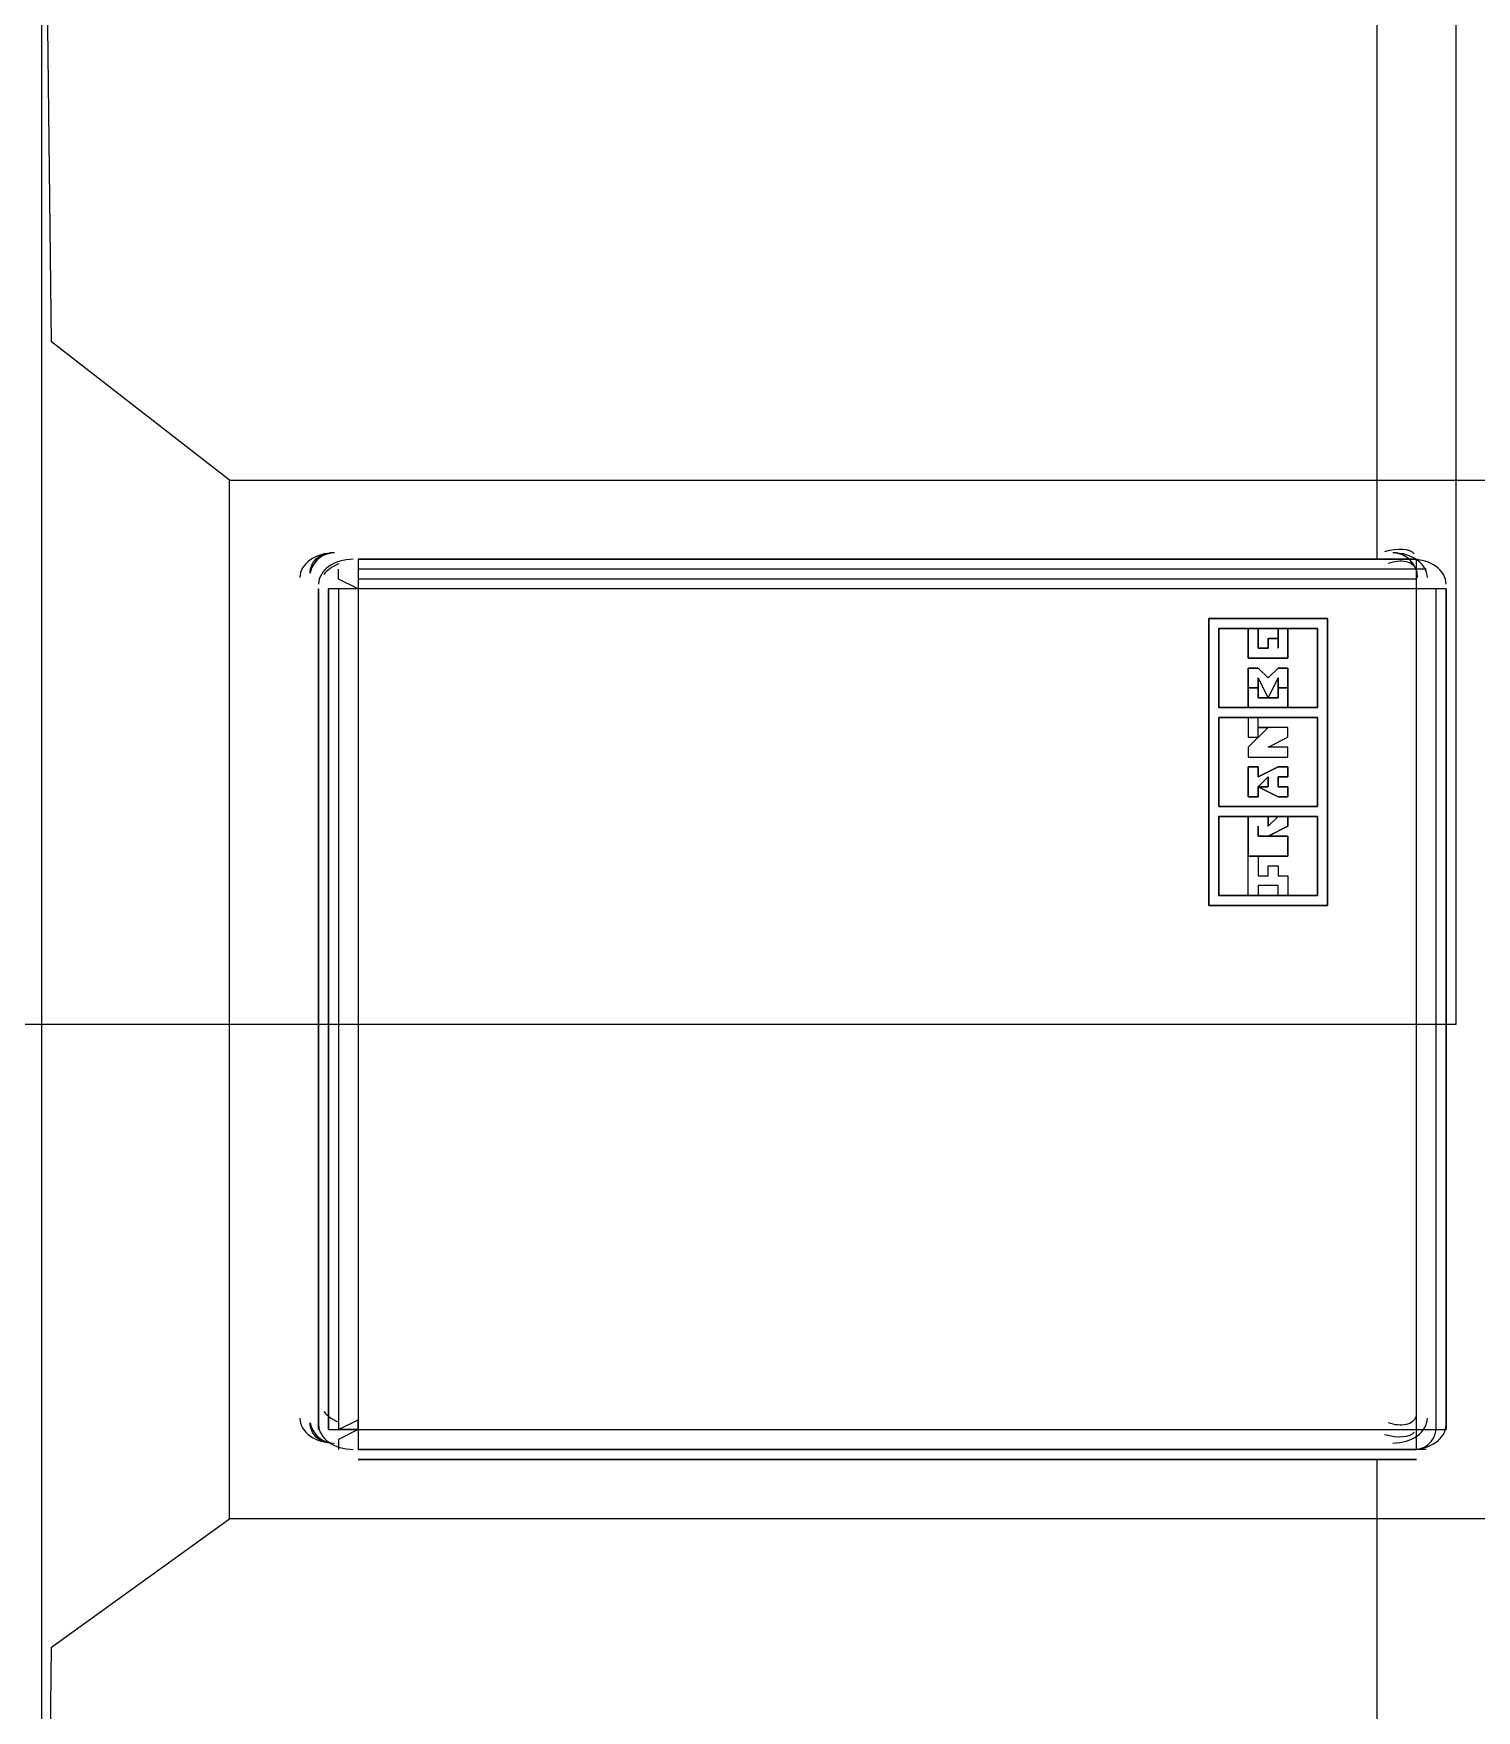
# Model space of a CAD drawing. Header units: millimetres. Extents: x -5841 to 140562, y 1006 to 102310.
# Drawn here: x 97215.7 to 97370.1, y 16276.1 to 16455.5 of the extents above; entities that cross this region are included whole.
import ezdxf

# ---------------------------------------------------------------- set-up
doc = ezdxf.new("R2010")
doc.units = ezdxf.units.MM
doc.header["$LTSCALE"] = 10
doc.layers.add('PDF18_1-EeAa_3D-01', color=7, linetype='Continuous')
doc.layers.add('PDF18_1-Electrical_App-01', color=7, linetype='Continuous')

msp = doc.modelspace()

# ---------------------------------------------------------------- linework, layer by layer
at = {"layer": 'PDF18_1-EeAa_3D-01', "lineweight": 25}
for points in [[(97236.68, 16407.76), (97217.63, 16422.57), (97216.57, 16511.47), (97506.55, 16511.47)], [(97359.44, 16302.98), (97363.67, 16302.98), (97250.44, 16302.98), (97359.44, 16302.98), (97359.44, 16191.86), (97216.57, 16191.86), (97216.57, 16510.41), (97359.44, 16510.41), (97359.44, 16399.29), (97250.44, 16399.29), (97250.44, 16398.23), (97250.44, 16396.12), (97248.32, 16396.12), (97247.26, 16396.12)], [(97217.63, 16422.57), (97217.63, 16422.57)], [(97236.68, 16407.76), (97236.68, 16407.76)], [(97250.44, 16399.29), (97363.67, 16399.29), (97359.44, 16399.29)], [(97250.44, 16399.29), (97250.44, 16399.29)], [(97363.67, 16399.29), (97250.44, 16399.29), (97363.67, 16399.29)], [(97250.44, 16399.29), (97250.44, 16399.29)], [(97250.44, 16399.29), (97250.44, 16399.29)], [(97250.44, 16399.29), (97250.44, 16399.29)], [(97359.44, 16399.29), (97359.44, 16399.29)], [(97363.67, 16399.29), (97363.67, 16399.29)], [(97363.67, 16399.29), (97363.67, 16399.29)], [(97366.85, 16396.12), (97365.79, 16396.12), (97363.67, 16396.12), (97363.67, 16398.23), (97363.67, 16399.29)], [(97363.67, 16399.29), (97363.67, 16399.29)], [(97363.67, 16399.29), (97363.67, 16399.29)], [(97363.67, 16399.29), (97363.67, 16399.29)], [(97247.26, 16398.23), (97247.26, 16398.23)], [(97250.44, 16396.12), (97248.32, 16397.17), (97248.32, 16398.23)], [(97248.32, 16398.23), (97248.32, 16398.23)], [(97248.32, 16396.12), (97248.32, 16306.16), (97250.44, 16306.16), (97363.67, 16306.16), (97363.67, 16397.17), (97250.44, 16397.17), (97250.44, 16306.16), (97250.44, 16307.22), (97250.44, 16306.16), (97363.67, 16306.16), (97363.67, 16397.17), (97250.44, 16397.17), (97250.44, 16306.16), (97248.32, 16306.16), (97250.44, 16307.22)], [(97364.73, 16398.23), (97363.67, 16398.23), (97250.44, 16398.23)], [(97250.44, 16397.17), (97250.44, 16397.17)], [(97250.44, 16397.17), (97250.44, 16397.17)], [(97363.67, 16397.17), (97363.67, 16397.17)], [(97363.67, 16397.17), (97363.67, 16397.17)], [(97365.79, 16398.23), (97365.79, 16398.23)], [(97365.79, 16398.23), (97365.79, 16398.23)], [(97246.2, 16396.12), (97246.2, 16396.12)], [(97247.26, 16306.16), (97247.26, 16396.12), (97247.26, 16306.16)], [(97247.26, 16396.12), (97247.26, 16396.12)], [(97247.26, 16396.12), (97247.26, 16396.12)], [(97250.44, 16396.12), (97250.44, 16396.12)], [(97363.67, 16396.12), (97363.67, 16396.12)], [(97366.85, 16396.12), (97366.85, 16396.12)], [(97366.85, 16306.16), (97366.85, 16396.12), (97366.85, 16306.16)], [(97366.85, 16396.12), (97366.85, 16396.12)], [(97366.85, 16396.12), (97366.85, 16396.12)], [(97366.85, 16396.12), (97366.85, 16396.12)], [(97341.45, 16392.94), (97354.15, 16392.94), (97341.45, 16392.94)], [(97341.45, 16362.25), (97341.45, 16392.94), (97341.45, 16362.25)], [(97341.45, 16392.94), (97341.45, 16392.94)], [(97341.45, 16392.94), (97341.45, 16392.94)], [(97342.51, 16391.88), (97342.51, 16383.42), (97342.51, 16391.88)], [(97342.51, 16391.88), (97353.09, 16391.88), (97342.51, 16391.88)], [(97342.51, 16391.88), (97342.51, 16391.88)], [(97342.51, 16391.88), (97342.51, 16391.88)], [(97345.68, 16391.88), (97345.68, 16391.88)], [(97345.68, 16391.88), (97345.68, 16391.88)], [(97345.68, 16391.88), (97345.68, 16391.88)], [(97346.74, 16391.88), (97346.74, 16391.88)], [(97346.74, 16391.88), (97346.74, 16391.88)], [(97346.74, 16391.88), (97346.74, 16391.88)], [(97348.86, 16391.88), (97348.86, 16391.88)], [(97348.86, 16391.88), (97348.86, 16391.88)], [(97348.86, 16391.88), (97348.86, 16391.88)], [(97349.92, 16391.88), (97349.92, 16391.88)], [(97349.92, 16391.88), (97349.92, 16391.88)], [(97349.92, 16391.88), (97349.92, 16391.88)], [(97353.09, 16383.42), (97353.09, 16391.88), (97353.09, 16383.42)], [(97353.09, 16391.88), (97353.09, 16391.88)], [(97353.09, 16391.88), (97353.09, 16391.88)], [(97354.15, 16362.25), (97354.15, 16392.94), (97354.15, 16362.25)], [(97354.15, 16392.94), (97354.15, 16392.94)], [(97354.15, 16392.94), (97354.15, 16392.94)], [(97346.74, 16390.82), (97346.74, 16390.82)], [(97346.74, 16390.82), (97346.74, 16390.82)], [(97346.74, 16390.82), (97346.74, 16390.82)], [(97347.8, 16390.82), (97347.8, 16390.82)], [(97347.8, 16390.82), (97347.8, 16390.82)], [(97347.8, 16390.82), (97347.8, 16390.82)], [(97348.86, 16390.82), (97348.86, 16390.82)], [(97348.86, 16390.82), (97348.86, 16390.82)], [(97348.86, 16390.82), (97348.86, 16390.82)], [(97348.86, 16390.82), (97348.86, 16390.82)], [(97348.86, 16390.82), (97348.86, 16390.82)], [(97348.86, 16390.82), (97348.86, 16390.82)], [(97345.68, 16388.71), (97345.68, 16388.71)], [(97345.68, 16388.71), (97345.68, 16388.71)], [(97345.68, 16388.71), (97345.68, 16388.71)], [(97346.74, 16389.77), (97346.74, 16389.77)], [(97346.74, 16389.77), (97346.74, 16389.77)], [(97346.74, 16389.77), (97346.74, 16389.77)], [(97346.74, 16388.71), (97346.74, 16388.71)], [(97346.74, 16388.71), (97346.74, 16388.71)], [(97346.74, 16388.71), (97346.74, 16388.71)], [(97347.8, 16389.77), (97347.8, 16389.77)], [(97347.8, 16389.77), (97347.8, 16389.77)], [(97347.8, 16389.77), (97347.8, 16389.77)], [(97348.86, 16389.77), (97348.86, 16389.77)], [(97348.86, 16389.77), (97348.86, 16389.77)], [(97348.86, 16389.77), (97348.86, 16389.77)], [(97348.86, 16388.71), (97348.86, 16388.71)], [(97348.86, 16388.71), (97348.86, 16388.71)], [(97348.86, 16388.71), (97348.86, 16388.71)], [(97349.92, 16388.71), (97349.92, 16388.71)], [(97349.92, 16388.71), (97349.92, 16388.71)], [(97349.92, 16388.71), (97349.92, 16388.71)], [(97345.68, 16387.65), (97345.68, 16387.65)], [(97345.68, 16387.65), (97345.68, 16387.65)], [(97345.68, 16387.65), (97345.68, 16387.65)], [(97346.74, 16387.65), (97346.74, 16387.65)], [(97346.74, 16387.65), (97346.74, 16387.65)], [(97346.74, 16387.65), (97346.74, 16387.65)], [(97346.74, 16386.59), (97346.74, 16386.59)], [(97346.74, 16386.59), (97346.74, 16386.59)], [(97346.74, 16386.59), (97346.74, 16386.59)], [(97347.8, 16386.59), (97347.8, 16386.59)], [(97347.8, 16386.59), (97347.8, 16386.59)], [(97347.8, 16386.59), (97347.8, 16386.59)], [(97348.86, 16387.65), (97348.86, 16387.65)], [(97348.86, 16387.65), (97348.86, 16387.65)], [(97348.86, 16387.65), (97348.86, 16387.65)], [(97348.86, 16387.65), (97348.86, 16387.65)], [(97348.86, 16386.59), (97348.86, 16386.59)], [(97348.86, 16386.59), (97348.86, 16386.59)], [(97348.86, 16386.59), (97348.86, 16386.59)], [(97349.92, 16387.65), (97349.92, 16387.65)], [(97349.92, 16387.65), (97349.92, 16387.65)], [(97349.92, 16387.65), (97349.92, 16387.65)], [(97345.68, 16385.53), (97345.68, 16385.53)], [(97345.68, 16385.53), (97345.68, 16385.53)], [(97345.68, 16385.53), (97345.68, 16385.53)], [(97345.68, 16385.53), (97345.68, 16385.53)], [(97345.68, 16385.53), (97345.68, 16385.53)], [(97345.68, 16385.53), (97345.68, 16385.53)], [(97346.74, 16385.53), (97346.74, 16385.53)], [(97346.74, 16385.53), (97346.74, 16385.53)], [(97346.74, 16385.53), (97346.74, 16385.53)], [(97346.74, 16385.53), (97346.74, 16385.53)], [(97346.74, 16385.53), (97346.74, 16385.53)], [(97346.74, 16385.53), (97346.74, 16385.53)], [(97346.74, 16384.47), (97346.74, 16384.47)], [(97346.74, 16384.47), (97346.74, 16384.47)], [(97346.74, 16384.47), (97346.74, 16384.47)], [(97347.8, 16384.47), (97347.8, 16384.47)], [(97347.8, 16384.47), (97347.8, 16384.47)], [(97347.8, 16384.47), (97347.8, 16384.47)], [(97347.8, 16384.47), (97347.8, 16384.47)], [(97347.8, 16384.47), (97347.8, 16384.47)], [(97347.8, 16384.47), (97347.8, 16384.47)], [(97348.86, 16385.53), (97348.86, 16385.53)], [(97348.86, 16385.53), (97348.86, 16385.53)], [(97348.86, 16385.53), (97348.86, 16385.53)], [(97348.86, 16385.53), (97348.86, 16385.53)], [(97348.86, 16385.53), (97348.86, 16385.53)], [(97348.86, 16385.53), (97348.86, 16385.53)], [(97348.86, 16384.47), (97348.86, 16384.47)], [(97348.86, 16384.47), (97348.86, 16384.47)], [(97348.86, 16384.47), (97348.86, 16384.47)], [(97349.92, 16385.53), (97349.92, 16385.53)], [(97349.92, 16385.53), (97349.92, 16385.53)], [(97349.92, 16385.53), (97349.92, 16385.53)], [(97349.92, 16385.53), (97349.92, 16385.53)], [(97349.92, 16385.53), (97349.92, 16385.53)], [(97349.92, 16385.53), (97349.92, 16385.53)], [(97353.09, 16383.42), (97342.51, 16383.42), (97353.09, 16383.42)], [(97342.51, 16383.42), (97342.51, 16383.42)], [(97342.51, 16383.42), (97342.51, 16383.42)], [(97345.68, 16383.42), (97345.68, 16383.42)], [(97345.68, 16383.42), (97345.68, 16383.42)], [(97345.68, 16383.42), (97345.68, 16383.42)], [(97346.74, 16383.42), (97346.74, 16383.42)], [(97346.74, 16383.42), (97346.74, 16383.42)], [(97346.74, 16383.42), (97346.74, 16383.42)], [(97348.86, 16383.42), (97348.86, 16383.42)], [(97348.86, 16383.42), (97348.86, 16383.42)], [(97348.86, 16383.42), (97348.86, 16383.42)], [(97349.92, 16383.42), (97349.92, 16383.42)], [(97349.92, 16383.42), (97349.92, 16383.42)], [(97349.92, 16383.42), (97349.92, 16383.42)], [(97353.09, 16383.42), (97353.09, 16383.42)], [(97353.09, 16383.42), (97353.09, 16383.42)], [(97342.51, 16382.36), (97353.09, 16382.36), (97342.51, 16382.36)], [(97342.51, 16382.36), (97342.51, 16372.83), (97342.51, 16382.36)], [(97342.51, 16382.36), (97342.51, 16382.36)], [(97342.51, 16382.36), (97342.51, 16382.36)], [(97345.68, 16382.36), (97345.68, 16382.36)], [(97345.68, 16382.36), (97345.68, 16382.36)], [(97345.68, 16382.36), (97345.68, 16382.36)], [(97346.74, 16382.36), (97346.74, 16382.36)], [(97346.74, 16382.36), (97346.74, 16382.36)], [(97346.74, 16382.36), (97346.74, 16382.36)], [(97346.74, 16381.3), (97346.74, 16381.3)], [(97346.74, 16381.3), (97346.74, 16381.3)], [(97346.74, 16381.3), (97346.74, 16381.3)], [(97346.74, 16381.3), (97346.74, 16381.3)], [(97346.74, 16381.3), (97346.74, 16381.3)], [(97346.74, 16381.3), (97346.74, 16381.3)], [(97347.8, 16381.3), (97347.8, 16381.3)], [(97347.8, 16381.3), (97347.8, 16381.3)], [(97347.8, 16381.3), (97347.8, 16381.3)], [(97349.92, 16381.3), (97349.92, 16381.3)], [(97349.92, 16381.3), (97349.92, 16381.3)], [(97349.92, 16381.3), (97349.92, 16381.3)], [(97353.09, 16372.83), (97353.09, 16382.36), (97353.09, 16372.83)], [(97353.09, 16382.36), (97353.09, 16382.36)], [(97353.09, 16382.36), (97353.09, 16382.36)], [(97345.68, 16380.24), (97345.68, 16380.24)], [(97345.68, 16380.24), (97345.68, 16380.24)], [(97345.68, 16380.24), (97345.68, 16380.24)], [(97345.68, 16379.18), (97345.68, 16379.18)], [(97345.68, 16379.18), (97345.68, 16379.18)], [(97345.68, 16379.18), (97345.68, 16379.18)], [(97346.74, 16380.24), (97346.74, 16380.24)], [(97346.74, 16380.24), (97346.74, 16380.24)], [(97346.74, 16380.24), (97346.74, 16380.24)], [(97347.8, 16379.18), (97347.8, 16379.18)], [(97347.8, 16379.18), (97347.8, 16379.18)], [(97347.8, 16379.18), (97347.8, 16379.18)], [(97348.86, 16379.18), (97348.86, 16379.18)], [(97348.86, 16379.18), (97348.86, 16379.18)], [(97348.86, 16379.18), (97348.86, 16379.18)], [(97349.92, 16380.24), (97349.92, 16380.24)], [(97349.92, 16380.24), (97349.92, 16380.24)], [(97349.92, 16380.24), (97349.92, 16380.24)], [(97349.92, 16379.18), (97349.92, 16379.18)], [(97349.92, 16379.18), (97349.92, 16379.18)], [(97349.92, 16379.18), (97349.92, 16379.18)], [(97345.68, 16378.12), (97345.68, 16378.12)], [(97345.68, 16378.12), (97345.68, 16378.12)], [(97345.68, 16378.12), (97345.68, 16378.12)], [(97346.74, 16378.12), (97346.74, 16378.12)], [(97346.74, 16378.12), (97346.74, 16378.12)], [(97346.74, 16378.12), (97346.74, 16378.12)], [(97348.86, 16378.12), (97348.86, 16378.12)], [(97348.86, 16378.12), (97348.86, 16378.12)], [(97348.86, 16378.12), (97348.86, 16378.12)], [(97348.86, 16378.12), (97348.86, 16378.12)], [(97348.86, 16378.12), (97348.86, 16378.12)], [(97349.92, 16378.12), (97349.92, 16378.12)], [(97349.92, 16378.12), (97349.92, 16378.12)], [(97349.92, 16378.12), (97349.92, 16378.12)], [(97345.68, 16377.07), (97345.68, 16377.07)], [(97345.68, 16377.07), (97345.68, 16377.07)], [(97346.74, 16377.07), (97346.74, 16377.07)], [(97346.74, 16377.07), (97346.74, 16377.07)], [(97346.74, 16376.01), (97346.74, 16376.01)], [(97346.74, 16376.01), (97346.74, 16376.01)], [(97347.8, 16376.01), (97347.8, 16376.01)], [(97347.8, 16376.01), (97347.8, 16376.01)], [(97348.86, 16377.07), (97348.86, 16377.07)], [(97348.86, 16377.07), (97348.86, 16377.07)], [(97348.86, 16376.01), (97348.86, 16376.01)], [(97348.86, 16376.01), (97348.86, 16376.01)], [(97348.86, 16376.01), (97348.86, 16376.01)], [(97348.86, 16376.01), (97348.86, 16376.01)], [(97349.92, 16377.07), (97349.92, 16377.07)], [(97349.92, 16377.07), (97349.92, 16377.07)], [(97349.92, 16376.01), (97349.92, 16376.01)], [(97349.92, 16376.01), (97349.92, 16376.01)], [(97345.68, 16373.89), (97345.68, 16373.89)], [(97345.68, 16373.89), (97345.68, 16373.89)], [(97346.74, 16374.95), (97346.74, 16374.95)], [(97346.74, 16374.95), (97346.74, 16374.95)], [(97346.74, 16374.95), (97346.74, 16374.95)], [(97346.74, 16374.95), (97346.74, 16374.95)], [(97346.74, 16373.89), (97346.74, 16373.89)], [(97346.74, 16373.89), (97346.74, 16373.89)], [(97347.8, 16374.95), (97347.8, 16374.95)], [(97347.8, 16374.95), (97347.8, 16374.95)], [(97347.8, 16374.95), (97347.8, 16374.95)], [(97348.86, 16374.95), (97348.86, 16374.95)], [(97348.86, 16374.95), (97348.86, 16374.95)], [(97348.86, 16373.89), (97348.86, 16373.89)], [(97348.86, 16373.89), (97348.86, 16373.89)], [(97349.92, 16374.95), (97349.92, 16374.95)], [(97349.92, 16374.95), (97349.92, 16374.95)], [(97349.92, 16373.89), (97349.92, 16373.89)], [(97349.92, 16373.89), (97349.92, 16373.89)], [(97353.09, 16372.83), (97342.51, 16372.83), (97353.09, 16372.83)], [(97342.51, 16372.83), (97342.51, 16372.83)], [(97342.51, 16372.83), (97342.51, 16372.83)], [(97353.09, 16372.83), (97353.09, 16372.83)], [(97353.09, 16372.83), (97353.09, 16372.83)], [(97342.51, 16371.77), (97353.09, 16371.77), (97342.51, 16371.77)], [(97342.51, 16363.31), (97342.51, 16371.77), (97342.51, 16363.31)], [(97342.51, 16371.77), (97342.51, 16371.77)], [(97342.51, 16371.77), (97342.51, 16371.77)], [(97342.51, 16371.77), (97342.51, 16371.77)], [(97345.68, 16371.77), (97345.68, 16371.77)], [(97345.68, 16371.77), (97345.68, 16371.77)], [(97345.68, 16371.77), (97345.68, 16371.77)], [(97345.68, 16370.72), (97345.68, 16370.72)], [(97345.68, 16370.72), (97345.68, 16370.72)], [(97345.68, 16370.72), (97345.68, 16370.72)], [(97346.74, 16371.77), (97346.74, 16371.77)], [(97346.74, 16371.77), (97346.74, 16371.77)], [(97346.74, 16371.77), (97346.74, 16371.77)], [(97346.74, 16370.72), (97346.74, 16370.72)], [(97346.74, 16370.72), (97346.74, 16370.72)], [(97346.74, 16370.72), (97346.74, 16370.72)], [(97346.74, 16370.72), (97346.74, 16370.72)], [(97346.74, 16370.72), (97346.74, 16370.72)], [(97346.74, 16370.72), (97346.74, 16370.72)], [(97347.8, 16371.77), (97347.8, 16371.77)], [(97347.8, 16371.77), (97347.8, 16371.77)], [(97347.8, 16371.77), (97347.8, 16371.77)], [(97347.8, 16371.77), (97347.8, 16371.77)], [(97347.8, 16370.72), (97347.8, 16370.72)], [(97347.8, 16370.72), (97347.8, 16370.72)], [(97347.8, 16370.72), (97347.8, 16370.72)], [(97348.86, 16371.77), (97348.86, 16371.77)], [(97348.86, 16371.77), (97348.86, 16371.77)], [(97348.86, 16371.77), (97348.86, 16371.77)], [(97349.92, 16371.77), (97349.92, 16371.77)], [(97349.92, 16371.77), (97349.92, 16371.77)], [(97349.92, 16371.77), (97349.92, 16371.77)], [(97349.92, 16370.72), (97349.92, 16370.72)], [(97349.92, 16370.72), (97349.92, 16370.72)], [(97349.92, 16370.72), (97349.92, 16370.72)], [(97353.09, 16363.31), (97353.09, 16371.77), (97353.09, 16363.31)], [(97353.09, 16371.77), (97353.09, 16371.77)], [(97353.09, 16371.77), (97353.09, 16371.77)], [(97346.74, 16369.66), (97346.74, 16369.66)], [(97346.74, 16369.66), (97346.74, 16369.66)], [(97346.74, 16369.66), (97346.74, 16369.66)], [(97346.74, 16369.66), (97346.74, 16369.66)], [(97346.74, 16369.66), (97346.74, 16369.66)], [(97346.74, 16369.66), (97346.74, 16369.66)], [(97347.8, 16369.66), (97347.8, 16369.66)], [(97347.8, 16369.66), (97347.8, 16369.66)], [(97347.8, 16369.66), (97347.8, 16369.66)], [(97347.8, 16369.66), (97347.8, 16369.66)], [(97347.8, 16369.66), (97347.8, 16369.66)], [(97347.8, 16369.66), (97347.8, 16369.66)], [(97348.86, 16369.66), (97348.86, 16369.66)], [(97348.86, 16369.66), (97348.86, 16369.66)], [(97348.86, 16369.66), (97348.86, 16369.66)], [(97349.92, 16369.66), (97349.92, 16369.66)], [(97349.92, 16369.66), (97349.92, 16369.66)], [(97349.92, 16369.66), (97349.92, 16369.66)], [(97345.68, 16367.54), (97345.68, 16367.54)], [(97345.68, 16367.54), (97345.68, 16367.54)], [(97345.68, 16367.54), (97345.68, 16367.54)], [(97345.68, 16367.54), (97345.68, 16367.54)], [(97345.68, 16367.54), (97345.68, 16367.54)], [(97346.74, 16367.54), (97346.74, 16367.54)], [(97346.74, 16367.54), (97346.74, 16367.54)], [(97346.74, 16367.54), (97346.74, 16367.54)], [(97346.74, 16367.54), (97346.74, 16367.54)], [(97346.74, 16367.54), (97346.74, 16367.54)], [(97346.74, 16366.48), (97346.74, 16366.48)], [(97346.74, 16366.48), (97346.74, 16366.48)], [(97347.8, 16366.48), (97347.8, 16366.48)], [(97347.8, 16366.48), (97347.8, 16366.48)], [(97348.86, 16367.54), (97348.86, 16367.54)], [(97348.86, 16367.54), (97348.86, 16367.54)], [(97348.86, 16367.54), (97348.86, 16367.54)], [(97348.86, 16366.48), (97348.86, 16366.48)], [(97348.86, 16366.48), (97348.86, 16366.48)], [(97349.92, 16367.54), (97349.92, 16367.54)], [(97349.92, 16367.54), (97349.92, 16367.54)], [(97349.92, 16367.54), (97349.92, 16367.54)], [(97346.74, 16365.42), (97346.74, 16365.42)], [(97346.74, 16365.42), (97346.74, 16365.42)], [(97347.8, 16365.42), (97347.8, 16365.42)], [(97347.8, 16365.42), (97347.8, 16365.42)], [(97348.86, 16365.42), (97348.86, 16365.42)], [(97348.86, 16365.42), (97348.86, 16365.42)], [(97348.86, 16365.42), (97348.86, 16365.42)], [(97348.86, 16365.42), (97348.86, 16365.42)], [(97349.92, 16365.42), (97349.92, 16365.42)], [(97349.92, 16365.42), (97349.92, 16365.42)], [(97353.09, 16363.31), (97342.51, 16363.31), (97353.09, 16363.31)], [(97342.51, 16363.31), (97342.51, 16363.31)], [(97342.51, 16363.31), (97342.51, 16363.31)], [(97345.68, 16363.31), (97345.68, 16363.31)], [(97345.68, 16363.31), (97345.68, 16363.31)], [(97345.68, 16363.31), (97345.68, 16363.31)], [(97346.74, 16364.37), (97346.74, 16364.37)], [(97346.74, 16364.37), (97346.74, 16364.37)], [(97346.74, 16363.31), (97346.74, 16363.31)], [(97346.74, 16363.31), (97346.74, 16363.31)], [(97348.86, 16364.37), (97348.86, 16364.37)], [(97348.86, 16364.37), (97348.86, 16364.37)], [(97348.86, 16363.31), (97348.86, 16363.31)], [(97348.86, 16363.31), (97348.86, 16363.31)], [(97349.92, 16363.31), (97349.92, 16363.31)], [(97349.92, 16363.31), (97349.92, 16363.31)], [(97353.09, 16363.31), (97353.09, 16363.31)], [(97353.09, 16363.31), (97353.09, 16363.31)], [(97341.45, 16362.25), (97354.15, 16362.25), (97341.45, 16362.25)], [(97341.45, 16362.25), (97341.45, 16362.25)], [(97341.45, 16362.25), (97341.45, 16362.25)], [(97354.15, 16362.25), (97354.15, 16362.25)], [(97354.15, 16362.25), (97354.15, 16362.25)], [(97246.2, 16306.16), (97246.2, 16306.16)], [(97247.26, 16306.16), (97248.32, 16306.16), (97250.44, 16306.16), (97250.44, 16304.04), (97363.67, 16304.04), (97363.67, 16306.16), (97365.79, 16306.16), (97366.85, 16306.16)], [(97247.26, 16306.16), (97247.26, 16306.16)], [(97247.26, 16306.16), (97247.26, 16306.16)], [(97248.32, 16306.16), (97248.32, 16306.16)], [(97250.44, 16306.16), (97248.32, 16305.1), (97248.32, 16304.04)], [(97250.44, 16307.22), (97250.44, 16307.22)], [(97250.44, 16306.16), (97250.44, 16306.16)], [(97250.44, 16306.16), (97250.44, 16306.16)], [(97250.44, 16306.16), (97250.44, 16306.16)], [(97250.44, 16306.16), (97250.44, 16306.16)], [(97250.44, 16306.16), (97250.44, 16306.16)], [(97363.67, 16306.16), (97363.67, 16306.16)], [(97363.67, 16306.16), (97363.67, 16306.16)], [(97363.67, 16306.16), (97363.67, 16306.16)], [(97363.67, 16306.16), (97363.67, 16306.16)], [(97363.67, 16306.16), (97363.67, 16306.16)], [(97363.67, 16306.16), (97363.67, 16306.16)], [(97363.67, 16306.16), (97363.67, 16306.16)], [(97363.67, 16306.16), (97363.67, 16306.16)], [(97366.85, 16306.16), (97366.85, 16306.16)], [(97366.85, 16306.16), (97366.85, 16306.16)], [(97366.85, 16306.16), (97366.85, 16306.16)], [(97366.85, 16306.16), (97366.85, 16306.16)], [(97366.85, 16306.16), (97366.85, 16306.16)], [(97247.26, 16304.04), (97247.26, 16304.04)], [(97248.32, 16304.04), (97248.32, 16304.04)], [(97250.44, 16304.04), (97363.67, 16304.04), (97250.44, 16304.04)], [(97250.44, 16304.04), (97250.44, 16304.04)], [(97250.44, 16304.04), (97250.44, 16304.04)], [(97250.44, 16304.04), (97250.44, 16304.04)], [(97363.67, 16304.04), (97363.67, 16304.04)], [(97363.67, 16304.04), (97363.67, 16304.04)], [(97363.67, 16304.04), (97363.67, 16304.04)], [(97365.79, 16304.04), (97365.79, 16304.04)], [(97365.79, 16304.04), (97365.79, 16304.04)], [(97250.44, 16302.98), (97250.44, 16302.98)], [(97359.44, 16302.98), (97359.44, 16302.98)], [(97363.67, 16302.98), (97363.67, 16302.98)], [(97521.36, 16191.86), (97216.57, 16191.86), (97217.63, 16282.88), (97236.68, 16296.63)], [(97236.68, 16296.63), (97236.68, 16296.63)], [(97217.63, 16282.88), (97217.63, 16282.88)]]:
    msp.add_lwpolyline(points, dxfattribs=at)
for points in [[(97375.32, 16296.63), (97236.68, 16296.63), (97236.68, 16407.76), (97375.32, 16407.76)], [(97246.2, 16396.12), (97246.2, 16306.16)], [(97363.67, 16306.16), (97363.67, 16396.12), (97250.44, 16396.12), (97250.44, 16306.16)], [(97366.85, 16306.16), (97366.85, 16396.12)], [(97346.74, 16388.71), (97348.86, 16388.71), (97349.92, 16388.71), (97349.92, 16391.88), (97348.86, 16391.88), (97348.86, 16390.82), (97348.86, 16389.77), (97348.86, 16390.82), (97347.8, 16390.82), (97347.8, 16389.77), (97346.74, 16389.77), (97346.74, 16390.82), (97346.74, 16391.88), (97345.68, 16391.88), (97345.68, 16388.71), (97346.74, 16388.71), (97345.68, 16388.71), (97345.68, 16391.88), (97346.74, 16391.88), (97346.74, 16390.82), (97346.74, 16389.77), (97347.8, 16389.77), (97347.8, 16390.82), (97348.86, 16390.82), (97348.86, 16389.77), (97348.86, 16390.82), (97348.86, 16391.88), (97349.92, 16391.88), (97349.92, 16388.71), (97348.86, 16388.71)], [(97346.74, 16383.42), (97348.86, 16383.42), (97349.92, 16383.42), (97349.92, 16385.53), (97348.86, 16385.53), (97348.86, 16384.47), (97347.8, 16384.47), (97348.86, 16386.59), (97348.86, 16385.53), (97349.92, 16385.53), (97349.92, 16387.65), (97348.86, 16387.65), (97347.8, 16386.59), (97346.74, 16387.65), (97345.68, 16387.65), (97345.68, 16385.53), (97346.74, 16385.53), (97346.74, 16386.59), (97347.8, 16384.47), (97346.74, 16384.47), (97346.74, 16385.53), (97345.68, 16385.53), (97345.68, 16383.42), (97346.74, 16383.42), (97345.68, 16383.42), (97345.68, 16385.53), (97346.74, 16385.53), (97346.74, 16384.47), (97347.8, 16384.47), (97346.74, 16386.59), (97346.74, 16385.53), (97345.68, 16385.53), (97345.68, 16387.65), (97346.74, 16387.65), (97347.8, 16386.59), (97348.86, 16387.65), (97349.92, 16387.65), (97349.92, 16385.53), (97348.86, 16385.53), (97348.86, 16386.59), (97347.8, 16384.47), (97348.86, 16384.47), (97348.86, 16385.53), (97349.92, 16385.53), (97349.92, 16383.42), (97348.86, 16383.42)], [(97349.92, 16378.12), (97349.92, 16379.18), (97348.86, 16379.18), (97347.8, 16379.18), (97349.92, 16380.24), (97349.92, 16381.3), (97346.74, 16381.3), (97346.74, 16382.36), (97345.68, 16382.36), (97345.68, 16380.24), (97346.74, 16380.24), (97346.74, 16381.3), (97347.8, 16381.3), (97345.68, 16379.18), (97345.68, 16378.12), (97346.74, 16378.12), (97348.86, 16378.12), (97349.92, 16378.12), (97349.92, 16379.18), (97348.86, 16379.18), (97347.8, 16379.18), (97349.92, 16380.24), (97349.92, 16381.3), (97346.74, 16381.3), (97346.74, 16382.36), (97345.68, 16382.36), (97345.68, 16380.24), (97346.74, 16380.24), (97346.74, 16381.3), (97347.8, 16381.3), (97345.68, 16379.18), (97345.68, 16378.12), (97346.74, 16378.12), (97348.86, 16378.12)], [(97346.74, 16374.95), (97346.74, 16373.89), (97345.68, 16373.89), (97345.68, 16377.07), (97346.74, 16377.07), (97346.74, 16376.01), (97348.86, 16377.07), (97349.92, 16377.07), (97349.92, 16376.01), (97348.86, 16376.01), (97348.86, 16374.95), (97349.92, 16374.95), (97349.92, 16373.89), (97348.86, 16373.89)], [(97346.74, 16373.89), (97346.74, 16374.95), (97348.86, 16373.89), (97349.92, 16373.89), (97349.92, 16374.95), (97348.86, 16374.95), (97348.86, 16376.01), (97349.92, 16376.01), (97349.92, 16377.07), (97348.86, 16377.07), (97346.74, 16376.01), (97346.74, 16377.07), (97345.68, 16377.07), (97345.68, 16373.89)], [(97347.8, 16374.95), (97347.8, 16376.01), (97346.74, 16374.95)], [(97347.8, 16376.01), (97347.8, 16374.95), (97346.74, 16374.95)], [(97346.74, 16367.54), (97348.86, 16367.54), (97349.92, 16367.54), (97349.92, 16369.66), (97348.86, 16369.66), (97347.8, 16369.66), (97349.92, 16370.72), (97349.92, 16371.77), (97348.86, 16371.77), (97347.8, 16370.72), (97347.8, 16371.77), (97346.74, 16371.77), (97345.68, 16371.77), (97345.68, 16370.72), (97345.68, 16367.54)], [(97346.74, 16367.54), (97345.68, 16367.54), (97345.68, 16370.72), (97345.68, 16371.77), (97346.74, 16371.77), (97347.8, 16371.77), (97347.8, 16370.72), (97348.86, 16371.77), (97349.92, 16371.77), (97349.92, 16370.72), (97347.8, 16369.66), (97348.86, 16369.66), (97349.92, 16369.66), (97349.92, 16367.54), (97348.86, 16367.54)], [(97346.74, 16370.72), (97346.74, 16369.66), (97347.8, 16369.66), (97346.74, 16369.66)], [(97346.74, 16370.72), (97346.74, 16369.66), (97347.8, 16369.66), (97346.74, 16369.66)], [(97345.68, 16367.54), (97346.74, 16367.54), (97346.74, 16366.48), (97346.74, 16365.42), (97347.8, 16365.42), (97347.8, 16366.48), (97348.86, 16366.48), (97348.86, 16365.42), (97349.92, 16365.42), (97349.92, 16363.31), (97348.86, 16363.31), (97348.86, 16364.37), (97346.74, 16364.37), (97346.74, 16363.31), (97345.68, 16363.31), (97345.68, 16367.54), (97346.74, 16367.54), (97346.74, 16366.48), (97346.74, 16365.42), (97347.8, 16365.42), (97347.8, 16366.48), (97348.86, 16366.48), (97348.86, 16365.42), (97349.92, 16365.42), (97349.92, 16363.31), (97348.86, 16363.31), (97348.86, 16364.37), (97346.74, 16364.37), (97346.74, 16363.31), (97345.68, 16363.31)]]:
    msp.add_lwpolyline(points, close=True, dxfattribs=at)
for points in [[(97247.47, 16399.94, 0.315403), (97245.3, 16397.82, -0.417502)], [(97245.3, 16306.88, 0.315403), (97247.47, 16304.76, -0.417502)]]:
    msp.add_lwpolyline(points, format="xyb", close=True, dxfattribs=at)
msp.add_lwpolyline([(97364.73, 16304.04), (97363.15, 16304.04, 0.413965), (97365.79, 16306.16), (97365.79, 16396.12)], format="xyb", dxfattribs=at)
msp.add_arc((97361.14, 16397.33), 2.65, 0, 89.9999, dxfattribs=at)
for points in [[(97247.9, 16399.98), (97245.85, 16399.98), (97244.19, 16398.79), (97244.19, 16397.33)], [(97247.9, 16399.98), (97245.85, 16399.98), (97244.19, 16398.79), (97244.19, 16397.33)], [(97247.9, 16399.98), (97245.85, 16399.98), (97244.19, 16398.79), (97244.19, 16397.33)], [(97249.91, 16399.29), (97247.86, 16399.29), (97246.2, 16398.11), (97246.2, 16396.64)], [(97248.36, 16398.8), (97247.7, 16398.55), (97247.12, 16398.14), (97246.77, 16397.67)], [(97363.44, 16399.87), (97363, 16400.42), (97361.72, 16400.51), (97360.24, 16400.1)], [(97362.56, 16399.02), (97362, 16399.14), (97361.31, 16399.08), (97360.64, 16398.84)], [(97364.84, 16397.33), (97364.84, 16398.79), (97363.18, 16399.98), (97361.14, 16399.98)], [(97363.64, 16398.2), (97363.51, 16398.6), (97363.13, 16398.9), (97362.56, 16399.02)], [(97366.85, 16396.64), (97366.85, 16398.11), (97365.19, 16399.29), (97363.15, 16399.29)], [(97366.85, 16396.64), (97366.85, 16398.11), (97365.19, 16399.29), (97363.15, 16399.29)], [(97366.85, 16396.64), (97366.85, 16398.11), (97365.19, 16399.29), (97363.15, 16399.29)], [(97244.19, 16307.37), (97244.19, 16305.91), (97245.85, 16304.72), (97247.9, 16304.72)], [(97244.19, 16307.37), (97244.19, 16305.91), (97245.85, 16304.72), (97247.9, 16304.72)], [(97244.19, 16307.37), (97244.19, 16305.91), (97245.85, 16304.72), (97247.9, 16304.72)], [(97246.77, 16308.09), (97247.12, 16307.62), (97247.7, 16307.21), (97248.36, 16306.95)], [(97361.14, 16304.72), (97363.18, 16304.72), (97364.84, 16305.91), (97364.84, 16307.37)], [(97362.56, 16306.74), (97363.13, 16306.86), (97363.51, 16307.16), (97363.64, 16307.56)], [(97246.2, 16306.69), (97246.2, 16305.23), (97247.86, 16304.04), (97249.91, 16304.04)], [(97360.24, 16305.65), (97361.72, 16305.25), (97363, 16305.34), (97363.44, 16305.88)], [(97360.64, 16306.92), (97361.31, 16306.68), (97362, 16306.62), (97362.56, 16306.74)], [(97363.15, 16304.04), (97365.19, 16304.04), (97366.85, 16305.23), (97366.85, 16306.69)], [(97363.15, 16304.04), (97365.19, 16304.04), (97366.85, 16305.23), (97366.85, 16306.69)], [(97363.15, 16304.04), (97365.19, 16304.04), (97366.85, 16305.23), (97366.85, 16306.69)]]:
    msp.add_open_spline(points, degree=3, dxfattribs=at)
at = {"layer": 'PDF18_1-Electrical_App-01', "lineweight": 25}
msp.add_lwpolyline([(97367.91, 16349.55), (97367.91, 16544.28), (97112.86, 16544.28), (97112.86, 16349.55)], close=True, dxfattribs=at)

doc.saveas('drawing.dxf')
